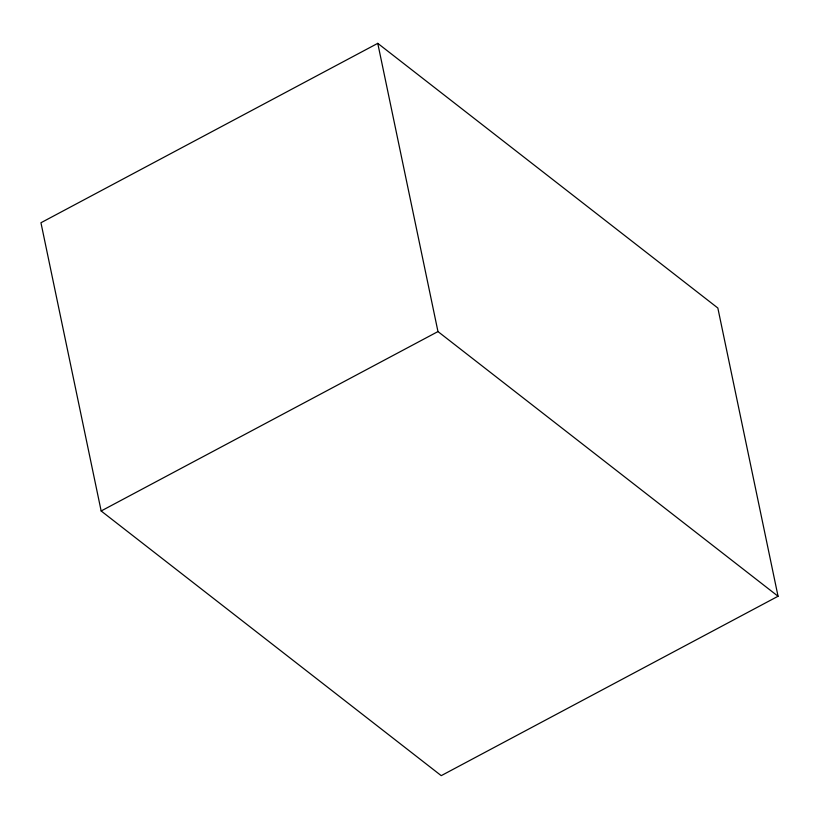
<?xml version="1.0" encoding="UTF-8"?>
<svg xmlns="http://www.w3.org/2000/svg" width="819" height="819" viewBox="0 0 819 819"><rect width="100%" height="100%" fill="white"/><g stroke="black" fill="none" stroke-linecap="round" stroke-linejoin="round"><path stroke-width="1.23" d="M377.764 43.346L40.95 222.748L101.157 510.974L441.236 775.654L778.05 596.252L717.843 308.026L377.764 43.346L437.97 331.572L778.05 596.252M101.157 510.974L437.97 331.572"/></g></svg>
